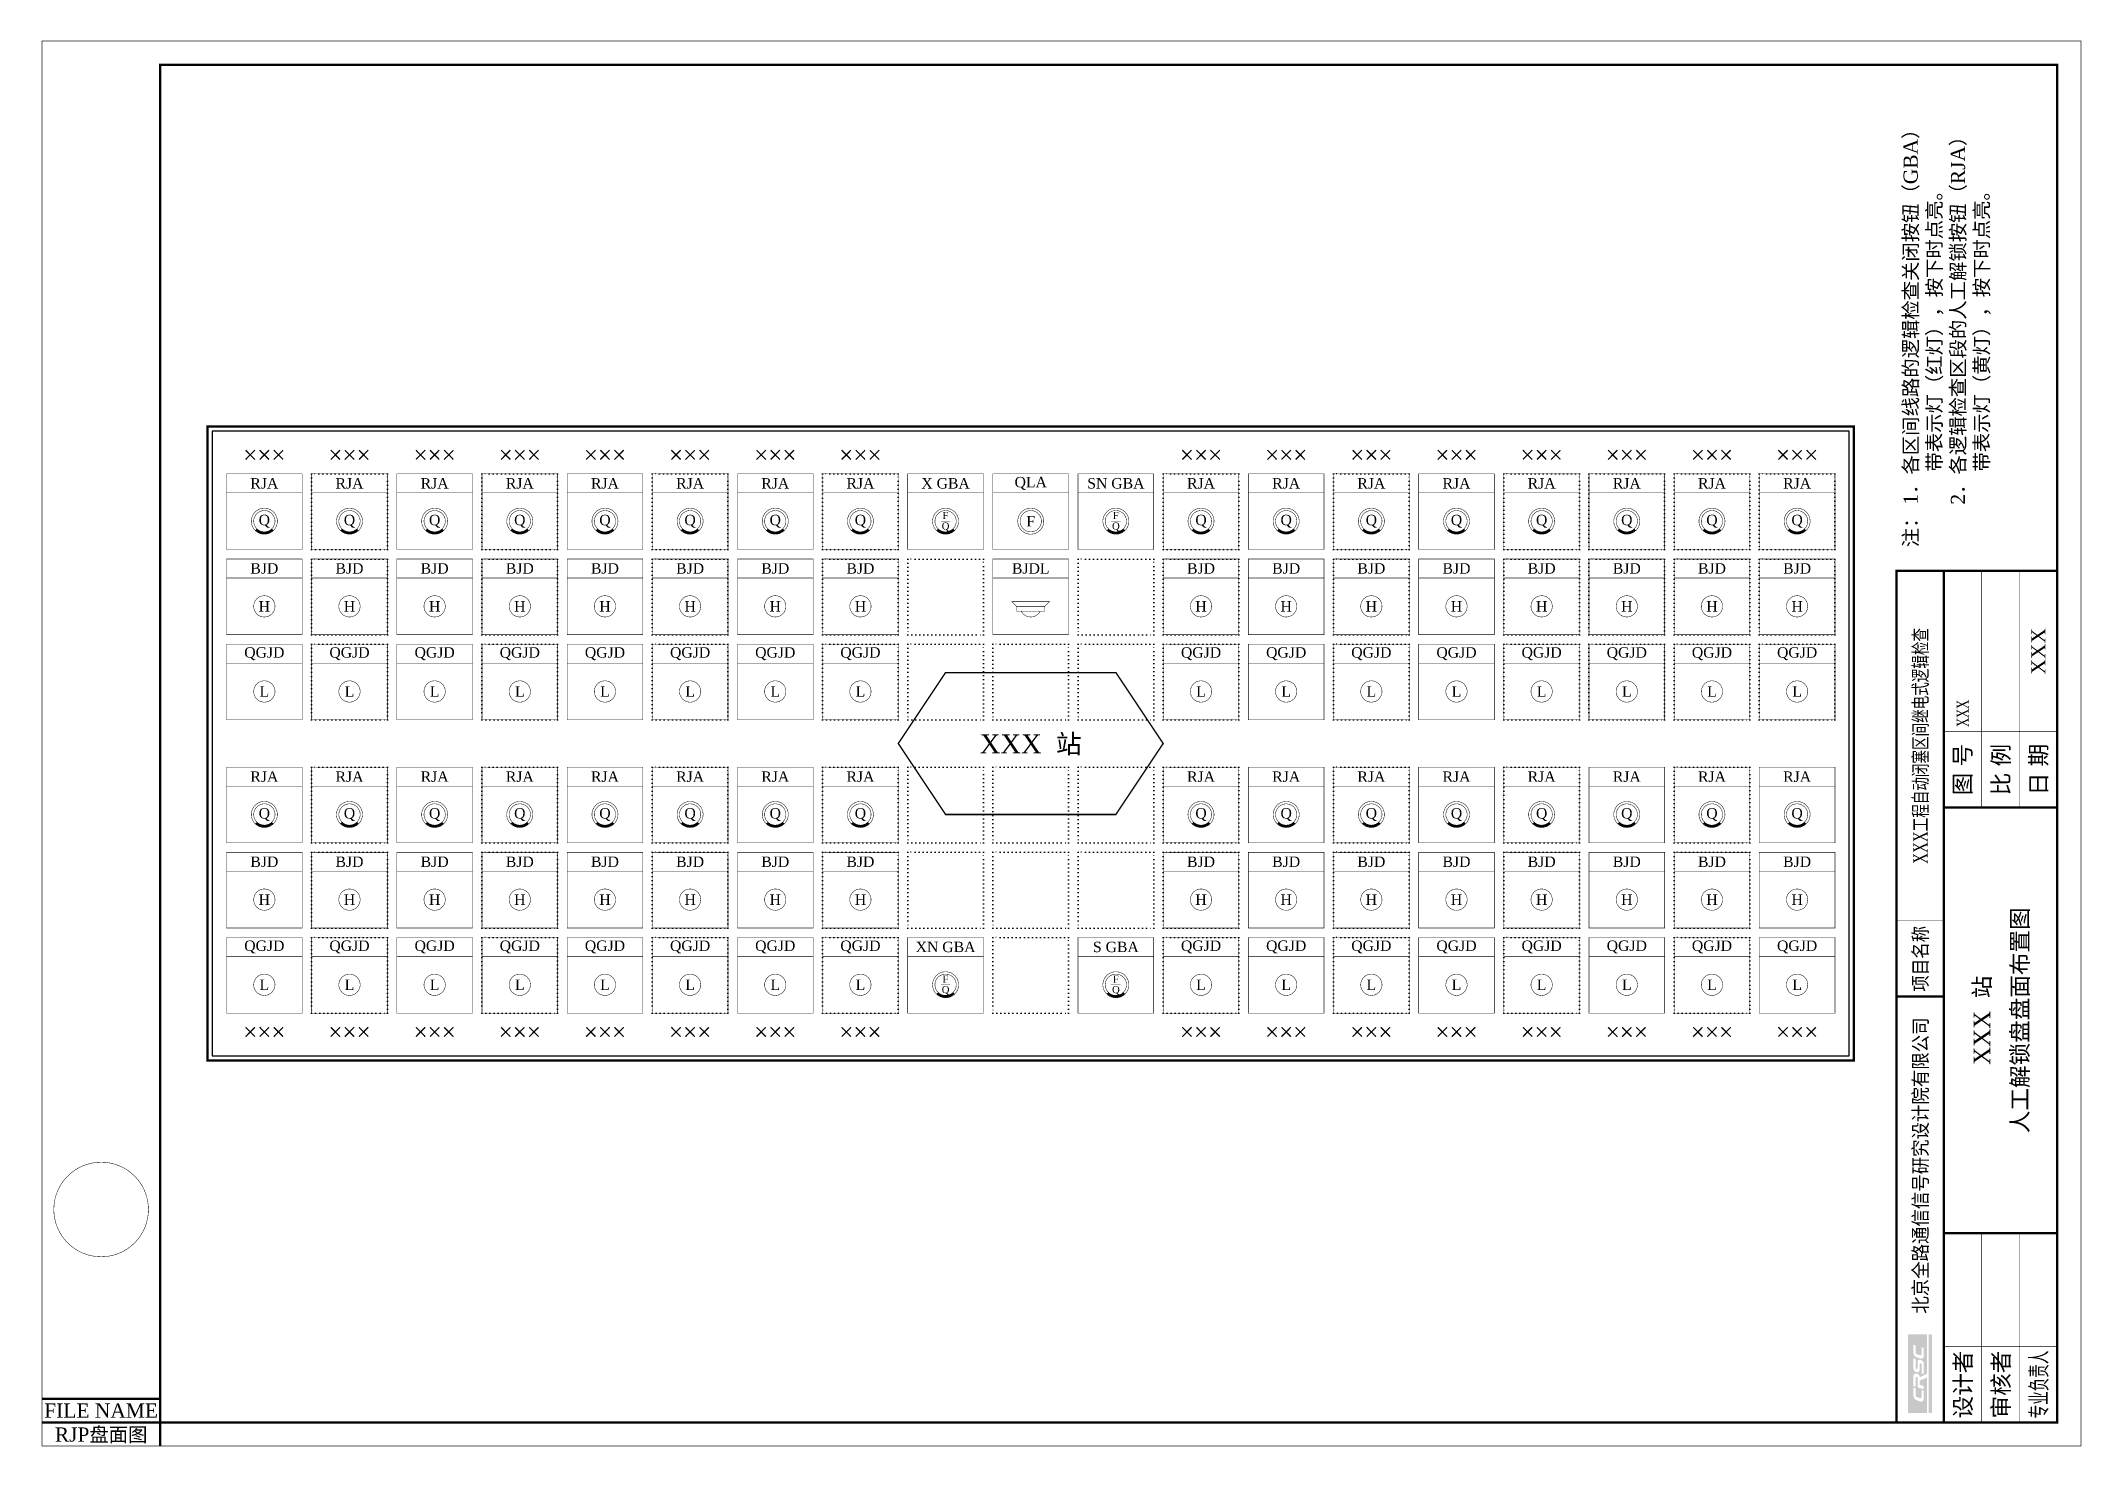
# Model space of a CAD drawing. Extents: x -209 to 222, y -149 to 149.
import ezdxf
from ezdxf.enums import TextEntityAlignment as Align

# ---------------------------------------------------------------- set-up
doc = ezdxf.new("R2010")
doc.units = 0
doc.header["$LTSCALE"] = 3
doc.header["$MEASUREMENT"] = 0
doc.linetypes.add('DASHED', pattern=[0.75, 0.5, -0.25])
doc.linetypes.add('DOT', pattern=[0.25, 0, -0.25])
doc.layers.get('0').update_dxf_attribs({"linetype": 'CONTINUOUS'})
doc.layers.add('define', color=7, linetype='CONTINUOUS')
doc.styles.add('CHINESE', font='TIMES.TTF')

msp = doc.modelspace()

# ---------------------------------------------------------------- hatches: boundary and pattern name
h = msp.add_hatch(color=154)
h.paths.add_polyline_path([(185.41, -124.89), (185.41, -141.5), (189.47, -141.5), (189.47, -133.97), (187.9, -134.73), (187.9, -135.54), (188.75, -135.8), (188.75, -136.5), (187.47, -136.1), (187.47, -134.06, 0.904289), (187.05, -134.1), (187.05, -135.98), (186.59, -135.84), (186.59, -133.68, -0.414506), (187.24, -133.18), (187.5, -133.26, -0.299631), (187.9, -133.99), (189.47, -133.23), (189.47, -124.89)])
h.paths.add_polyline_path([(186.59, -129.99), (187.05, -130.13), (187.05, -132.03, 0.904289), (187.47, -132.06), (187.47, -130.7, -0.417043), (187.9, -130.26), (188.32, -130.39, -0.295181), (188.75, -131.02), (188.75, -133.3), (188.31, -133.16), (188.31, -131.2, 0.904289), (187.9, -131.24), (187.9, -132.39, -0.417755), (187.39, -132.91), (187.01, -132.8, -0.249354), (186.59, -132.03)], flags=16)
h.paths.add_polyline_path([(186.59, -128.79), (186.59, -127.1), (187.05, -127.25), (187.05, -128.72, 0.296874), (187.3, -129.09), (188.03, -129.32, 0.496), (188.31, -129.11), (188.31, -127.62), (188.75, -127.75), (188.75, -129.56, -0.518187), (188.08, -130.03), (187.35, -129.8, -0.332708)], flags=16)
h.paths.add_polyline_path([(186.59, -136.16), (187.05, -136.31), (187.05, -137.77, 0.296874), (187.3, -138.15), (188.03, -138.37, 0.496), (188.31, -138.17), (188.31, -136.68), (188.75, -136.81), (188.75, -138.62, -0.518187), (188.08, -139.09), (187.35, -138.86, -0.332708), (186.59, -137.85)], flags=16)
msp.add_hatch(color=133).paths.add_polyline_path([(189.78, -124.89), (189.78, -141.5), (190.5, -141.5), (190.5, -124.89)])

# ---------------------------------------------------------------- linework, layer by layer
at = {"color": 7}
msp.add_line((-174, 4.5), (-174, -8.5), dxfattribs=at)
at = {"color": 8}
for points, const_width in [([(-209, -148.5), (222, -148.5), (222, 148.5), (-209, 148.5)], 0.1), ([(-184, -143.5), (217, -143.5), (217, 143.5), (-184, 143.5)], 0.5)]:
    msp.add_lwpolyline(points, close=True, dxfattribs=dict(at, const_width=const_width))
at = {"color": 7}
for points, const_width in [([(-174, -67), (174, -67), (174, 67), (-174, 67)], 0.5), ([(-8, 41), (8, 41), (8, 57), (-8, 57)], 0.1), ([(10, 41), (26, 41), (26, 57), (10, 57)], 0.1), ([(-8, 23), (8, 23), (8, 39), (-8, 39)], 0.1), ([(-4, 30), (4, 30), (3, 29), (-3, 29)], 0.1), ([(-18, -15), (18, -15), (28, 0), (18, 15), (-18, 15), (-28, 0)], 0.3)]:
    msp.add_lwpolyline(points, close=True, dxfattribs=dict(at, const_width=const_width))
msp.add_lwpolyline([(-173, -66), (173, -66), (173, 66), (-173, 66)], close=True, dxfattribs=at)
at = {"color": 8, "linetype": 'DASHED', "const_width": 0.1}
for points in [[(-170, 41), (-154, 41), (-154, 57), (-170, 57)], [(-152, 41), (-136, 41), (-136, 57), (-152, 57)], [(-134, 41), (-118, 41), (-118, 57), (-134, 57)], [(-116, 41), (-100, 41), (-100, 57), (-116, 57)], [(-98, 41), (-82, 41), (-82, 57), (-98, 57)], [(-80, 41), (-64, 41), (-64, 57), (-80, 57)], [(-62, 41), (-46, 41), (-46, 57), (-62, 57)], [(-44, 41), (-28, 41), (-28, 57), (-44, 57)], [(28, 41), (44, 41), (44, 57), (28, 57)], [(46, 41), (62, 41), (62, 57), (46, 57)], [(64, 41), (80, 41), (80, 57), (64, 57)], [(82, 41), (98, 41), (98, 57), (82, 57)], [(100, 41), (116, 41), (116, 57), (100, 57)], [(118, 41), (134, 41), (134, 57), (118, 57)], [(136, 41), (152, 41), (152, 57), (136, 57)], [(154, 41), (170, 41), (170, 57), (154, 57)], [(-170, 23), (-154, 23), (-154, 39), (-170, 39)], [(-152, 23), (-136, 23), (-136, 39), (-152, 39)], [(-134, 23), (-118, 23), (-118, 39), (-134, 39)], [(-116, 23), (-100, 23), (-100, 39), (-116, 39)], [(-98, 23), (-82, 23), (-82, 39), (-98, 39)], [(-80, 23), (-64, 23), (-64, 39), (-80, 39)], [(-62, 23), (-46, 23), (-46, 39), (-62, 39)], [(-44, 23), (-28, 23), (-28, 39), (-44, 39)], [(28, 23), (44, 23), (44, 39), (28, 39)], [(46, 23), (62, 23), (62, 39), (46, 39)], [(64, 23), (80, 23), (80, 39), (64, 39)], [(82, 23), (98, 23), (98, 39), (82, 39)], [(100, 23), (116, 23), (116, 39), (100, 39)], [(118, 23), (134, 23), (134, 39), (118, 39)], [(136, 23), (152, 23), (152, 39), (136, 39)], [(154, 23), (170, 23), (170, 39), (154, 39)], [(-170, 5), (-154, 5), (-154, 21), (-170, 21)], [(-152, 5), (-136, 5), (-136, 21), (-152, 21)], [(-134, 5), (-118, 5), (-118, 21), (-134, 21)], [(-116, 5), (-100, 5), (-100, 21), (-116, 21)], [(-98, 5), (-82, 5), (-82, 21), (-98, 21)], [(-80, 5), (-64, 5), (-64, 21), (-80, 21)], [(-62, 5), (-46, 5), (-46, 21), (-62, 21)], [(-44, 5), (-28, 5), (-28, 21), (-44, 21)], [(28, 5), (44, 5), (44, 21), (28, 21)], [(46, 5), (62, 5), (62, 21), (46, 21)], [(64, 5), (80, 5), (80, 21), (64, 21)], [(82, 5), (98, 5), (98, 21), (82, 21)], [(100, 5), (116, 5), (116, 21), (100, 21)], [(118, 5), (134, 5), (134, 21), (118, 21)], [(136, 5), (152, 5), (152, 21), (136, 21)], [(154, 5), (170, 5), (170, 21), (154, 21)], [(-170, -21), (-154, -21), (-154, -5), (-170, -5)], [(-152, -21), (-136, -21), (-136, -5), (-152, -5)], [(-134, -21), (-118, -21), (-118, -5), (-134, -5)], [(-116, -21), (-100, -21), (-100, -5), (-116, -5)], [(-98, -21), (-82, -21), (-82, -5), (-98, -5)], [(-80, -21), (-64, -21), (-64, -5), (-80, -5)], [(-62, -21), (-46, -21), (-46, -5), (-62, -5)], [(-44, -21), (-28, -21), (-28, -5), (-44, -5)], [(28, -21), (44, -21), (44, -5), (28, -5)], [(46, -21), (62, -21), (62, -5), (46, -5)], [(64, -21), (80, -21), (80, -5), (64, -5)], [(82, -21), (98, -21), (98, -5), (82, -5)], [(100, -21), (116, -21), (116, -5), (100, -5)], [(118, -21), (134, -21), (134, -5), (118, -5)], [(136, -21), (152, -21), (152, -5), (136, -5)], [(154, -21), (170, -21), (170, -5), (154, -5)], [(-170, -39), (-154, -39), (-154, -23), (-170, -23)], [(-152, -39), (-136, -39), (-136, -23), (-152, -23)], [(-134, -39), (-118, -39), (-118, -23), (-134, -23)], [(-116, -39), (-100, -39), (-100, -23), (-116, -23)], [(-98, -39), (-82, -39), (-82, -23), (-98, -23)], [(-80, -39), (-64, -39), (-64, -23), (-80, -23)], [(-62, -39), (-46, -39), (-46, -23), (-62, -23)], [(-44, -39), (-28, -39), (-28, -23), (-44, -23)], [(28, -39), (44, -39), (44, -23), (28, -23)], [(46, -39), (62, -39), (62, -23), (46, -23)], [(64, -39), (80, -39), (80, -23), (64, -23)], [(82, -39), (98, -39), (98, -23), (82, -23)], [(100, -39), (116, -39), (116, -23), (100, -23)], [(118, -39), (134, -39), (134, -23), (118, -23)], [(136, -39), (152, -39), (152, -23), (136, -23)], [(154, -39), (170, -39), (170, -23), (154, -23)], [(-170, -57), (-154, -57), (-154, -41), (-170, -41)], [(-152, -57), (-136, -57), (-136, -41), (-152, -41)], [(-134, -57), (-118, -57), (-118, -41), (-134, -41)], [(-116, -57), (-100, -57), (-100, -41), (-116, -41)], [(-98, -57), (-82, -57), (-82, -41), (-98, -41)], [(-80, -57), (-64, -57), (-64, -41), (-80, -41)], [(-62, -57), (-46, -57), (-46, -41), (-62, -41)], [(-44, -57), (-28, -57), (-28, -41), (-44, -41)], [(28, -57), (44, -57), (44, -41), (28, -41)], [(46, -57), (62, -57), (62, -41), (46, -41)], [(64, -57), (80, -57), (80, -41), (64, -41)], [(82, -57), (98, -57), (98, -41), (82, -41)], [(100, -57), (116, -57), (116, -41), (100, -41)], [(118, -57), (134, -57), (134, -41), (118, -41)], [(136, -57), (152, -57), (152, -41), (136, -41)], [(154, -57), (170, -57), (170, -41), (154, -41)]]:
    msp.add_lwpolyline(points, close=True, dxfattribs=at)
at = {"color": 253, "linetype": 'DOT'}
for points in [[(-152, 41), (-136, 41), (-136, 57), (-152, 57)], [(-116, 41), (-100, 41), (-100, 57), (-116, 57)], [(-80, 41), (-64, 41), (-64, 57), (-80, 57)], [(-44, 41), (-28, 41), (-28, 57), (-44, 57)], [(28, 41), (44, 41), (44, 57), (28, 57)], [(64, 41), (80, 41), (80, 57), (64, 57)], [(100, 41), (116, 41), (116, 57), (100, 57)], [(118, 41), (134, 41), (134, 57), (118, 57)], [(136, 41), (152, 41), (152, 57), (136, 57)], [(154, 41), (170, 41), (170, 57), (154, 57)], [(-152, 23), (-136, 23), (-136, 39), (-152, 39)], [(-116, 23), (-100, 23), (-100, 39), (-116, 39)], [(-80, 23), (-64, 23), (-64, 39), (-80, 39)], [(-44, 23), (-28, 23), (-28, 39), (-44, 39)], [(-26, 23), (-10, 23), (-10, 39), (-26, 39)], [(10, 23), (26, 23), (26, 39), (10, 39)], [(28, 23), (44, 23), (44, 39), (28, 39)], [(64, 23), (80, 23), (80, 39), (64, 39)], [(100, 23), (116, 23), (116, 39), (100, 39)], [(118, 23), (134, 23), (134, 39), (118, 39)], [(136, 23), (152, 23), (152, 39), (136, 39)], [(154, 23), (170, 23), (170, 39), (154, 39)], [(-152, 5), (-136, 5), (-136, 21), (-152, 21)], [(-116, 5), (-100, 5), (-100, 21), (-116, 21)], [(-80, 5), (-64, 5), (-64, 21), (-80, 21)], [(-44, 5), (-28, 5), (-28, 21), (-44, 21)], [(-26, 5), (-10, 5), (-10, 21), (-26, 21)], [(-8, 5), (8, 5), (8, 21), (-8, 21)], [(10, 5), (26, 5), (26, 21), (10, 21)], [(28, 5), (44, 5), (44, 21), (28, 21)], [(64, 5), (80, 5), (80, 21), (64, 21)], [(100, 5), (116, 5), (116, 21), (100, 21)], [(118, 5), (134, 5), (134, 21), (118, 21)], [(136, 5), (152, 5), (152, 21), (136, 21)], [(154, 5), (170, 5), (170, 21), (154, 21)], [(-152, -21), (-136, -21), (-136, -5), (-152, -5)], [(-116, -21), (-100, -21), (-100, -5), (-116, -5)], [(-80, -21), (-64, -21), (-64, -5), (-80, -5)], [(-44, -21), (-28, -21), (-28, -5), (-44, -5)], [(-26, -21), (-10, -21), (-10, -5), (-26, -5)], [(-8, -21), (8, -21), (8, -5), (-8, -5)], [(10, -21), (26, -21), (26, -5), (10, -5)], [(28, -21), (44, -21), (44, -5), (28, -5)], [(64, -21), (80, -21), (80, -5), (64, -5)], [(100, -21), (116, -21), (116, -5), (100, -5)], [(136, -21), (152, -21), (152, -5), (136, -5)], [(-152, -39), (-136, -39), (-136, -23), (-152, -23)], [(-116, -39), (-100, -39), (-100, -23), (-116, -23)], [(-80, -39), (-64, -39), (-64, -23), (-80, -23)], [(-44, -39), (-28, -39), (-28, -23), (-44, -23)], [(-26, -39), (-10, -39), (-10, -23), (-26, -23)], [(-8, -39), (8, -39), (8, -23), (-8, -23)], [(10, -39), (26, -39), (26, -23), (10, -23)], [(28, -39), (44, -39), (44, -23), (28, -23)], [(64, -39), (80, -39), (80, -23), (64, -23)], [(100, -39), (116, -39), (116, -23), (100, -23)], [(136, -39), (152, -39), (152, -23), (136, -23)], [(-152, -57), (-136, -57), (-136, -41), (-152, -41)], [(-116, -57), (-100, -57), (-100, -41), (-116, -41)], [(-80, -57), (-64, -57), (-64, -41), (-80, -41)], [(-44, -57), (-28, -57), (-28, -41), (-44, -41)], [(-8, -57), (8, -57), (8, -41), (-8, -41)], [(28, -57), (44, -57), (44, -41), (28, -41)], [(64, -57), (80, -57), (80, -41), (64, -41)], [(100, -57), (116, -57), (116, -41), (100, -41)], [(136, -57), (152, -57), (152, -41), (136, -41)]]:
    msp.add_lwpolyline(points, close=True, dxfattribs=at)
at = {"color": 7, "linetype": 'Continuous', "const_width": 0.1}
for points in [[(-26, 41), (-10, 41), (-10, 57), (-26, 57)], [(-26, -57), (-10, -57), (-10, -41), (-26, -41)], [(10, -57), (26, -57), (26, -41), (10, -41)]]:
    msp.add_lwpolyline(points, close=True, dxfattribs=at)
at = {"color": 8, "linetype": 'DASHED', "const_width": 0.1}
for points in [[(-170, 53), (-154, 53)], [(-152, 53), (-136, 53)], [(-134, 53), (-118, 53)], [(-116, 53), (-100, 53)], [(-98, 53), (-82, 53)], [(-80, 53), (-64, 53)], [(-62, 53), (-46, 53)], [(-44, 53), (-28, 53)], [(28, 53), (44, 53)], [(46, 53), (62, 53)], [(64, 53), (80, 53)], [(82, 53), (98, 53)], [(100, 53), (116, 53)], [(118, 53), (134, 53)], [(136, 53), (152, 53)], [(154, 53), (170, 53)], [(-170, 35), (-154, 35)], [(-152, 35), (-136, 35)], [(-134, 35), (-118, 35)], [(-116, 35), (-100, 35)], [(-98, 35), (-82, 35)], [(-80, 35), (-64, 35)], [(-62, 35), (-46, 35)], [(-44, 35), (-28, 35)], [(28, 35), (44, 35)], [(46, 35), (62, 35)], [(64, 35), (80, 35)], [(82, 35), (98, 35)], [(100, 35), (116, 35)], [(118, 35), (134, 35)], [(136, 35), (152, 35)], [(154, 35), (170, 35)], [(-170, 17), (-154, 17)], [(-152, 17), (-136, 17)], [(-134, 17), (-118, 17)], [(-116, 17), (-100, 17)], [(-98, 17), (-82, 17)], [(-80, 17), (-64, 17)], [(-62, 17), (-46, 17)], [(-44, 17), (-28, 17)], [(28, 17), (44, 17)], [(46, 17), (62, 17)], [(64, 17), (80, 17)], [(82, 17), (98, 17)], [(100, 17), (116, 17)], [(118, 17), (134, 17)], [(136, 17), (152, 17)], [(154, 17), (170, 17)], [(-170, -9), (-154, -9)], [(-152, -9), (-136, -9)], [(-134, -9), (-118, -9)], [(-116, -9), (-100, -9)], [(-98, -9), (-82, -9)], [(-80, -9), (-64, -9)], [(-62, -9), (-46, -9)], [(-44, -9), (-28, -9)], [(28, -9), (44, -9)], [(46, -9), (62, -9)], [(64, -9), (80, -9)], [(82, -9), (98, -9)], [(100, -9), (116, -9)], [(118, -9), (134, -9)], [(136, -9), (152, -9)], [(154, -9), (170, -9)], [(-170, -27), (-154, -27)], [(-152, -27), (-136, -27)], [(-134, -27), (-118, -27)], [(-116, -27), (-100, -27)], [(-98, -27), (-82, -27)], [(-80, -27), (-64, -27)], [(-62, -27), (-46, -27)], [(-44, -27), (-28, -27)], [(28, -27), (44, -27)], [(46, -27), (62, -27)], [(64, -27), (80, -27)], [(82, -27), (98, -27)], [(100, -27), (116, -27)], [(118, -27), (134, -27)], [(136, -27), (152, -27)], [(154, -27), (170, -27)], [(-170, -45), (-154, -45)], [(-152, -45), (-136, -45)], [(-134, -45), (-118, -45)], [(-116, -45), (-100, -45)], [(-98, -45), (-82, -45)], [(-80, -45), (-64, -45)], [(-62, -45), (-46, -45)], [(-44, -45), (-28, -45)], [(28, -45), (44, -45)], [(46, -45), (62, -45)], [(64, -45), (80, -45)], [(82, -45), (98, -45)], [(100, -45), (116, -45)], [(118, -45), (134, -45)], [(136, -45), (152, -45)], [(154, -45), (170, -45)]]:
    msp.add_lwpolyline(points, dxfattribs=at)
at = {"color": 7, "linetype": 'Continuous', "const_width": 0.1}
for points in [[(-26, 53), (-10, 53)], [(-26, -45), (-10, -45)], [(10, -45), (26, -45)]]:
    msp.add_lwpolyline(points, dxfattribs=at)
at = {"color": 7, "const_width": 0.1}
for points in [[(-8, 53), (8, 53)], [(10, 53), (26, 53)], [(-8, 35), (8, 35)], [(-3, 29), (-3, 28), (3, 28), (3, 29)]]:
    msp.add_lwpolyline(points, dxfattribs=at)
at = {"color": 8, "const_width": 0.1}
for points in [[(-164.75, 47, 1), (-159.25, 47, 1)], [(-164.25, 47, 1), (-159.75, 47, 1)], [(-146.75, 47, 1), (-141.25, 47, 1)], [(-146.25, 47, 1), (-141.75, 47, 1)], [(-128.75, 47, 1), (-123.25, 47, 1)], [(-128.25, 47, 1), (-123.75, 47, 1)], [(-110.75, 47, 1), (-105.25, 47, 1)], [(-110.25, 47, 1), (-105.75, 47, 1)], [(-92.75, 47, 1), (-87.25, 47, 1)], [(-92.25, 47, 1), (-87.75, 47, 1)], [(-74.75, 47, 1), (-69.25, 47, 1)], [(-74.25, 47, 1), (-69.75, 47, 1)], [(-56.75, 47, 1), (-51.25, 47, 1)], [(-56.25, 47, 1), (-51.75, 47, 1)], [(-38.75, 47, 1), (-33.25, 47, 1)], [(-38.25, 47, 1), (-33.75, 47, 1)], [(33.25, 47, 1), (38.75, 47, 1)], [(33.75, 47, 1), (38.25, 47, 1)], [(51.25, 47, 1), (56.75, 47, 1)], [(51.75, 47, 1), (56.25, 47, 1)], [(69.25, 47, 1), (74.75, 47, 1)], [(69.75, 47, 1), (74.25, 47, 1)], [(87.25, 47, 1), (92.75, 47, 1)], [(87.75, 47, 1), (92.25, 47, 1)], [(105.25, 47, 1), (110.75, 47, 1)], [(105.75, 47, 1), (110.25, 47, 1)], [(123.25, 47, 1), (128.75, 47, 1)], [(123.75, 47, 1), (128.25, 47, 1)], [(141.25, 47, 1), (146.75, 47, 1)], [(141.75, 47, 1), (146.25, 47, 1)], [(159.25, 47, 1), (164.75, 47, 1)], [(159.75, 47, 1), (164.25, 47, 1)], [(-164.25, 29, 1), (-159.75, 29, 1)], [(-146.25, 29, 1), (-141.75, 29, 1)], [(-128.25, 29, 1), (-123.75, 29, 1)], [(-110.25, 29, 1), (-105.75, 29, 1)], [(-92.25, 29, 1), (-87.75, 29, 1)], [(-74.25, 29, 1), (-69.75, 29, 1)], [(-56.25, 29, 1), (-51.75, 29, 1)], [(-38.25, 29, 1), (-33.75, 29, 1)], [(33.75, 29, 1), (38.25, 29, 1)], [(51.75, 29, 1), (56.25, 29, 1)], [(69.75, 29, 1), (74.25, 29, 1)], [(87.75, 29, 1), (92.25, 29, 1)], [(105.75, 29, 1), (110.25, 29, 1)], [(123.75, 29, 1), (128.25, 29, 1)], [(141.75, 29, 1), (146.25, 29, 1)], [(159.75, 29, 1), (164.25, 29, 1)], [(-164.25, 11, 1), (-159.75, 11, 1)], [(-146.25, 11, 1), (-141.75, 11, 1)], [(-128.25, 11, 1), (-123.75, 11, 1)], [(-110.25, 11, 1), (-105.75, 11, 1)], [(-92.25, 11, 1), (-87.75, 11, 1)], [(-74.25, 11, 1), (-69.75, 11, 1)], [(-56.25, 11, 1), (-51.75, 11, 1)], [(-38.25, 11, 1), (-33.75, 11, 1)], [(33.75, 11, 1), (38.25, 11, 1)], [(51.75, 11, 1), (56.25, 11, 1)], [(69.75, 11, 1), (74.25, 11, 1)], [(87.75, 11, 1), (92.25, 11, 1)], [(105.75, 11, 1), (110.25, 11, 1)], [(123.75, 11, 1), (128.25, 11, 1)], [(141.75, 11, 1), (146.25, 11, 1)], [(159.75, 11, 1), (164.25, 11, 1)], [(-164.75, -15, 1), (-159.25, -15, 1)], [(-164.25, -15, 1), (-159.75, -15, 1)], [(-146.75, -15, 1), (-141.25, -15, 1)], [(-146.25, -15, 1), (-141.75, -15, 1)], [(-128.75, -15, 1), (-123.25, -15, 1)], [(-128.25, -15, 1), (-123.75, -15, 1)], [(-110.75, -15, 1), (-105.25, -15, 1)], [(-110.25, -15, 1), (-105.75, -15, 1)], [(-92.75, -15, 1), (-87.25, -15, 1)], [(-92.25, -15, 1), (-87.75, -15, 1)], [(-74.75, -15, 1), (-69.25, -15, 1)], [(-74.25, -15, 1), (-69.75, -15, 1)], [(-56.75, -15, 1), (-51.25, -15, 1)], [(-56.25, -15, 1), (-51.75, -15, 1)], [(-38.75, -15, 1), (-33.25, -15, 1)], [(-38.25, -15, 1), (-33.75, -15, 1)], [(33.25, -15, 1), (38.75, -15, 1)], [(33.75, -15, 1), (38.25, -15, 1)], [(51.25, -15, 1), (56.75, -15, 1)], [(51.75, -15, 1), (56.25, -15, 1)], [(69.25, -15, 1), (74.75, -15, 1)], [(69.75, -15, 1), (74.25, -15, 1)], [(87.25, -15, 1), (92.75, -15, 1)], [(87.75, -15, 1), (92.25, -15, 1)], [(105.25, -15, 1), (110.75, -15, 1)], [(105.75, -15, 1), (110.25, -15, 1)], [(123.25, -15, 1), (128.75, -15, 1)], [(123.75, -15, 1), (128.25, -15, 1)], [(141.25, -15, 1), (146.75, -15, 1)], [(141.75, -15, 1), (146.25, -15, 1)], [(159.25, -15, 1), (164.75, -15, 1)], [(159.75, -15, 1), (164.25, -15, 1)], [(-164.25, -33, 1), (-159.75, -33, 1)], [(-146.25, -33, 1), (-141.75, -33, 1)], [(-128.25, -33, 1), (-123.75, -33, 1)], [(-110.25, -33, 1), (-105.75, -33, 1)], [(-92.25, -33, 1), (-87.75, -33, 1)], [(-74.25, -33, 1), (-69.75, -33, 1)], [(-56.25, -33, 1), (-51.75, -33, 1)], [(-38.25, -33, 1), (-33.75, -33, 1)], [(33.75, -33, 1), (38.25, -33, 1)], [(51.75, -33, 1), (56.25, -33, 1)], [(69.75, -33, 1), (74.25, -33, 1)], [(87.75, -33, 1), (92.25, -33, 1)], [(105.75, -33, 1), (110.25, -33, 1)], [(123.75, -33, 1), (128.25, -33, 1)], [(141.75, -33, 1), (146.25, -33, 1)], [(159.75, -33, 1), (164.25, -33, 1)], [(-164.25, -51, 1), (-159.75, -51, 1)], [(-146.25, -51, 1), (-141.75, -51, 1)], [(-128.25, -51, 1), (-123.75, -51, 1)], [(-110.25, -51, 1), (-105.75, -51, 1)], [(-92.25, -51, 1), (-87.75, -51, 1)], [(-74.25, -51, 1), (-69.75, -51, 1)], [(-56.25, -51, 1), (-51.75, -51, 1)], [(-38.25, -51, 1), (-33.75, -51, 1)], [(33.75, -51, 1), (38.25, -51, 1)], [(51.75, -51, 1), (56.25, -51, 1)], [(69.75, -51, 1), (74.25, -51, 1)], [(87.75, -51, 1), (92.25, -51, 1)], [(105.75, -51, 1), (110.25, -51, 1)], [(123.75, -51, 1), (128.25, -51, 1)], [(141.75, -51, 1), (146.25, -51, 1)], [(159.75, -51, 1), (164.25, -51, 1)], [(-206.5, -98.5, 1), (-186.5, -98.5, 1)]]:
    msp.add_lwpolyline(points, format="xyb", close=True, dxfattribs=at)
at = {"color": 1, "linetype": 'Continuous', "const_width": 0.1}
for points in [[(-20.75, 47, 1), (-15.25, 47, 1)], [(-20.25, 47, 1), (-15.75, 47, 1)], [(-20.75, -51, 1), (-15.25, -51, 1)], [(-20.25, -51, 1), (-15.75, -51, 1)], [(15.25, -51, 1), (20.75, -51, 1)], [(15.75, -51, 1), (20.25, -51, 1)]]:
    msp.add_lwpolyline(points, format="xyb", close=True, dxfattribs=at)
at = {"color": 7, "const_width": 0.1}
for points in [[(-2.75, 47, 1), (2.75, 47, 1)], [(-2.25, 47, 1), (2.25, 47, 1)]]:
    msp.add_lwpolyline(points, format="xyb", close=True, dxfattribs=at)
at = {"color": 1, "const_width": 0.1}
for points in [[(15.25, 47, 1), (20.75, 47, 1)], [(15.75, 47, 1), (20.25, 47, 1)]]:
    msp.add_lwpolyline(points, format="xyb", close=True, dxfattribs=at)
at = {"color": 8, "const_width": 0.5}
for points in [[(-163.73, 45.27, 0.414214), (-160.27, 45.27, 0.414214)], [(-145.73, 45.27, 0.414214), (-142.27, 45.27, 0.414214)], [(-127.73, 45.27, 0.414214), (-124.27, 45.27, 0.414214)], [(-109.73, 45.27, 0.414214), (-106.27, 45.27, 0.414214)], [(-91.73, 45.27, 0.414214), (-88.27, 45.27, 0.414214)], [(-73.73, 45.27, 0.414214), (-70.27, 45.27, 0.414214)], [(-55.73, 45.27, 0.414214), (-52.27, 45.27, 0.414214)], [(-37.73, 45.27, 0.414214), (-34.27, 45.27, 0.414214)], [(34.27, 45.27, 0.414214), (37.73, 45.27, 0.414214)], [(52.27, 45.27, 0.414214), (55.73, 45.27, 0.414214)], [(70.27, 45.27, 0.414214), (73.73, 45.27, 0.414214)], [(88.27, 45.27, 0.414214), (91.73, 45.27, 0.414214)], [(106.27, 45.27, 0.414214), (109.73, 45.27, 0.414214)], [(124.27, 45.27, 0.414214), (127.73, 45.27, 0.414214)], [(142.27, 45.27, 0.414214), (145.73, 45.27, 0.414214)], [(160.27, 45.27, 0.414214), (163.73, 45.27, 0.414214)], [(-163.73, -16.73, 0.414214), (-160.27, -16.73, 0.414214)], [(-145.73, -16.73, 0.414214), (-142.27, -16.73, 0.414214)], [(-127.73, -16.73, 0.414214), (-124.27, -16.73, 0.414214)], [(-109.73, -16.73, 0.414214), (-106.27, -16.73, 0.414214)], [(-91.73, -16.73, 0.414214), (-88.27, -16.73, 0.414214)], [(-73.73, -16.73, 0.414214), (-70.27, -16.73, 0.414214)], [(-55.73, -16.73, 0.414214), (-52.27, -16.73, 0.414214)], [(-37.73, -16.73, 0.414214), (-34.27, -16.73, 0.414214)], [(34.27, -16.73, 0.414214), (37.73, -16.73, 0.414214)], [(52.27, -16.73, 0.414214), (55.73, -16.73, 0.414214)], [(70.27, -16.73, 0.414214), (73.73, -16.73, 0.414214)], [(88.27, -16.73, 0.414214), (91.73, -16.73, 0.414214)], [(106.27, -16.73, 0.414214), (109.73, -16.73, 0.414214)], [(124.27, -16.73, 0.414214), (127.73, -16.73, 0.414214)], [(142.27, -16.73, 0.414214), (145.73, -16.73, 0.414214)], [(160.27, -16.73, 0.414214), (163.73, -16.73, 0.414214)]]:
    msp.add_lwpolyline(points, format="xyb", dxfattribs=at)
at = {"color": 1, "linetype": 'Continuous', "const_width": 0.5}
for points in [[(-19.73, 45.27, 0.414214), (-16.27, 45.27, 0.414214)], [(-19.73, -52.73, 0.414214), (-16.27, -52.73, 0.414214)], [(16.27, -52.73, 0.414214), (19.73, -52.73, 0.414214)]]:
    msp.add_lwpolyline(points, format="xyb", dxfattribs=at)
at = {"color": 1, "linetype": 'Continuous', "const_width": 0.1}
for points in [[(-19, 47), (-17, 47)], [(-19, -51), (-17, -51)], [(17, -51), (19, -51)]]:
    msp.add_lwpolyline(points, dxfattribs=at)
at = {"color": 1, "const_width": 0.5}
msp.add_lwpolyline([(16.27, 45.27, 0.414214), (19.73, 45.27, 0.414214)], format="xyb", dxfattribs=at)
at = {"color": 1, "const_width": 0.1}
msp.add_lwpolyline([(17, 47), (19, 47)], dxfattribs=at)
at = {"const_width": 0.5}
msp.add_lwpolyline([(217, -143.5), (217, 36.5), (183, 36.5), (183, -143.5)], close=True, dxfattribs=at)
for points, const_width in [([(193, -143.5), (193, 36.5)], 0.5), ([(201, -13.5), (201, 36.5)], 0.1), ([(209, -13.5), (209, 36.5)], 0.1), ([(193, 2.5), (217, 2.5)], 0.1), ([(193, -13.5), (217, -13.5)], 0.5), ([(183, -37.5), (193, -37.5)], 0.1), ([(183, -53.5), (193, -53.5)], 0.5), ([(193, -103.5), (217, -103.5)], 0.5), ([(201, -143.5), (201, -103.5)], 0.1), ([(209, -143.5), (209, -103.5)], 0.1), ([(193, -127.5), (217, -127.5)], 0.1)]:
    msp.add_lwpolyline(points, dxfattribs=dict(const_width=const_width))
at = {"color": 7, "const_width": 0.1}
msp.add_lwpolyline([(-2.02, 28, 0.284915), (0, 26.75, 0.284915), (2.02, 28, 0.284915)], format="xyb", dxfattribs=at)
at = {"color": 8, "const_width": 0.5}
for points in [[(-209, -138.5), (-184, -138.5)], [(-184, -148.5), (-184, -143.5), (-209, -143.5)]]:
    msp.add_lwpolyline(points, dxfattribs=at)

# ---------------------------------------------------------------- texts
at = {"color": 255, "style": 'CHINESE'}
for s, p in [('1．各区间线路的逻辑检查关闭按钮（GBA）', (186, 50.5)), ('2．各逻辑检查区段的人工解锁按钮（RJA）', (196, 50.5)), ('带表示灯（红灯），按下时点亮。', (191, 57.5)), ('带表示灯（黄灯），按下时点亮。', (201, 57.5)), ('注：', (186, 41.5))]:
    msp.add_text(s, height=3, rotation=90, dxfattribs=at).set_placement(p, align=Align.MIDDLE_LEFT)
at = {"color": 8, "style": 'CHINESE'}
for s, height, p in [('×××', 3.5, (-162, 61)), ('×××', 3.5, (-144, 61)), ('×××', 3.5, (-126, 61)), ('×××', 3.5, (-108, 61)), ('×××', 3.5, (-90, 61)), ('×××', 3.5, (-72, 61)), ('×××', 3.5, (-54, 61)), ('×××', 3.5, (-36, 61)), ('×××', 3.5, (36, 61)), ('×××', 3.5, (54, 61)), ('×××', 3.5, (72, 61)), ('×××', 3.5, (90, 61)), ('×××', 3.5, (108, 61)), ('×××', 3.5, (126, 61)), ('×××', 3.5, (144, 61)), ('×××', 3.5, (162, 61)), ('RJA', 2.2, (-162, 55)), ('RJA', 2.2, (-144, 55)), ('RJA', 2.2, (-126, 55)), ('RJA', 2.2, (-108, 55)), ('RJA', 2.2, (-90, 55)), ('RJA', 2.2, (-72, 55)), ('RJA', 2.2, (-54, 55)), ('RJA', 2.2, (-36, 55)), ('RJA', 2.2, (36, 55)), ('RJA', 2.2, (54, 55)), ('RJA', 2.2, (72, 55)), ('RJA', 2.2, (90, 55)), ('RJA', 2.2, (108, 55)), ('RJA', 2.2, (126, 55)), ('RJA', 2.2, (144, 55)), ('RJA', 2.2, (162, 55)), ('Q', 2.2, (-162, 47)), ('Q', 2.2, (-144, 47)), ('Q', 2.2, (-126, 47)), ('Q', 2.2, (-108, 47)), ('Q', 2.2, (-90, 47)), ('Q', 2.2, (-72, 47)), ('Q', 2.2, (-54, 47)), ('Q', 2.2, (-36, 47)), ('Q', 2.2, (36, 47)), ('Q', 2.2, (54, 47)), ('Q', 2.2, (72, 47)), ('Q', 2.2, (90, 47)), ('Q', 2.2, (108, 47)), ('Q', 2.2, (126, 47)), ('Q', 2.2, (144, 47)), ('Q', 2.2, (162, 47)), ('BJD', 2.2, (-162, 37)), ('BJD', 2.2, (-144, 37)), ('BJD', 2.2, (-126, 37)), ('BJD', 2.2, (-108, 37)), ('BJD', 2.2, (-90, 37)), ('BJD', 2.2, (-72, 37)), ('BJD', 2.2, (-54, 37)), ('BJD', 2.2, (-36, 37)), ('BJD', 2.2, (36, 37)), ('BJD', 2.2, (54, 37)), ('BJD', 2.2, (72, 37)), ('BJD', 2.2, (90, 37)), ('BJD', 2.2, (108, 37)), ('BJD', 2.2, (126, 37)), ('BJD', 2.2, (144, 37)), ('BJD', 2.2, (162, 37)), ('H', 2.2, (-162, 29)), ('H', 2.2, (-144, 29)), ('H', 2.2, (-126, 29)), ('H', 2.2, (-108, 29)), ('H', 2.2, (-90, 29)), ('H', 2.2, (-72, 29)), ('H', 2.2, (-54, 29)), ('H', 2.2, (-36, 29)), ('H', 2.2, (36, 29)), ('H', 2.2, (54, 29)), ('H', 2.2, (72, 29)), ('H', 2.2, (90, 29)), ('H', 2.2, (108, 29)), ('H', 2.2, (126, 29)), ('H', 2.2, (144, 29)), ('H', 2.2, (162, 29)), ('QGJD', 2.2, (-162, 19)), ('QGJD', 2.2, (-144, 19)), ('QGJD', 2.2, (-126, 19)), ('QGJD', 2.2, (-108, 19)), ('QGJD', 2.2, (-90, 19)), ('QGJD', 2.2, (-72, 19)), ('QGJD', 2.2, (-54, 19)), ('QGJD', 2.2, (-36, 19)), ('QGJD', 2.2, (36, 19)), ('QGJD', 2.2, (54, 19)), ('QGJD', 2.2, (72, 19)), ('QGJD', 2.2, (90, 19)), ('QGJD', 2.2, (108, 19)), ('QGJD', 2.2, (126, 19)), ('QGJD', 2.2, (144, 19)), ('QGJD', 2.2, (162, 19)), ('L', 2.2, (-162, 11)), ('L', 2.2, (-144, 11)), ('L', 2.2, (-126, 11)), ('L', 2.2, (-108, 11)), ('L', 2.2, (-90, 11)), ('L', 2.2, (-72, 11)), ('L', 2.2, (-54, 11)), ('L', 2.2, (-36, 11)), ('L', 2.2, (36, 11)), ('L', 2.2, (54, 11)), ('L', 2.2, (72, 11)), ('L', 2.2, (90, 11)), ('L', 2.2, (108, 11)), ('L', 2.2, (126, 11)), ('L', 2.2, (144, 11)), ('L', 2.2, (162, 11)), ('RJA', 2.2, (-162, -7)), ('RJA', 2.2, (-144, -7)), ('RJA', 2.2, (-126, -7)), ('RJA', 2.2, (-108, -7)), ('RJA', 2.2, (-90, -7)), ('RJA', 2.2, (-72, -7)), ('RJA', 2.2, (-54, -7)), ('RJA', 2.2, (-36, -7)), ('RJA', 2.2, (36, -7)), ('RJA', 2.2, (54, -7)), ('RJA', 2.2, (72, -7)), ('RJA', 2.2, (90, -7)), ('RJA', 2.2, (108, -7)), ('RJA', 2.2, (126, -7)), ('RJA', 2.2, (144, -7)), ('RJA', 2.2, (162, -7)), ('Q', 2.2, (-162, -15)), ('Q', 2.2, (-144, -15)), ('Q', 2.2, (-126, -15)), ('Q', 2.2, (-108, -15)), ('Q', 2.2, (-90, -15)), ('Q', 2.2, (-72, -15)), ('Q', 2.2, (-54, -15)), ('Q', 2.2, (-36, -15)), ('Q', 2.2, (36, -15)), ('Q', 2.2, (54, -15)), ('Q', 2.2, (72, -15)), ('Q', 2.2, (90, -15)), ('Q', 2.2, (108, -15)), ('Q', 2.2, (126, -15)), ('Q', 2.2, (144, -15)), ('Q', 2.2, (162, -15)), ('BJD', 2.2, (-162, -25)), ('BJD', 2.2, (-144, -25)), ('BJD', 2.2, (-126, -25)), ('BJD', 2.2, (-108, -25)), ('BJD', 2.2, (-90, -25)), ('BJD', 2.2, (-72, -25)), ('BJD', 2.2, (-54, -25)), ('BJD', 2.2, (-36, -25)), ('BJD', 2.2, (36, -25)), ('BJD', 2.2, (54, -25)), ('BJD', 2.2, (72, -25)), ('BJD', 2.2, (90, -25)), ('BJD', 2.2, (108, -25)), ('BJD', 2.2, (126, -25)), ('BJD', 2.2, (144, -25)), ('BJD', 2.2, (162, -25)), ('H', 2.2, (-162, -33)), ('H', 2.2, (-144, -33)), ('H', 2.2, (-126, -33)), ('H', 2.2, (-108, -33)), ('H', 2.2, (-90, -33)), ('H', 2.2, (-72, -33)), ('H', 2.2, (-54, -33)), ('H', 2.2, (-36, -33)), ('H', 2.2, (36, -33)), ('H', 2.2, (54, -33)), ('H', 2.2, (72, -33)), ('H', 2.2, (90, -33)), ('H', 2.2, (108, -33)), ('H', 2.2, (126, -33)), ('H', 2.2, (144, -33)), ('H', 2.2, (162, -33)), ('QGJD', 2.2, (-162, -43)), ('QGJD', 2.2, (-144, -43)), ('QGJD', 2.2, (-126, -43)), ('QGJD', 2.2, (-108, -43)), ('QGJD', 2.2, (-90, -43)), ('QGJD', 2.2, (-72, -43)), ('QGJD', 2.2, (-54, -43)), ('QGJD', 2.2, (-36, -43)), ('QGJD', 2.2, (36, -43)), ('QGJD', 2.2, (54, -43)), ('QGJD', 2.2, (72, -43)), ('QGJD', 2.2, (90, -43)), ('QGJD', 2.2, (108, -43)), ('QGJD', 2.2, (126, -43)), ('QGJD', 2.2, (144, -43)), ('QGJD', 2.2, (162, -43)), ('L', 2.2, (-162, -51)), ('L', 2.2, (-144, -51)), ('L', 2.2, (-126, -51)), ('L', 2.2, (-108, -51)), ('L', 2.2, (-90, -51)), ('L', 2.2, (-72, -51)), ('L', 2.2, (-54, -51)), ('L', 2.2, (-36, -51)), ('L', 2.2, (36, -51)), ('L', 2.2, (54, -51)), ('L', 2.2, (72, -51)), ('L', 2.2, (90, -51)), ('L', 2.2, (108, -51)), ('L', 2.2, (126, -51)), ('L', 2.2, (144, -51)), ('L', 2.2, (162, -51)), ('×××', 3.5, (-162, -61)), ('×××', 3.5, (-144, -61)), ('×××', 3.5, (-126, -61)), ('×××', 3.5, (-108, -61)), ('×××', 3.5, (-90, -61)), ('×××', 3.5, (-72, -61)), ('×××', 3.5, (-54, -61)), ('×××', 3.5, (-36, -61)), ('×××', 3.5, (36, -61)), ('×××', 3.5, (54, -61)), ('×××', 3.5, (72, -61)), ('×××', 3.5, (90, -61)), ('×××', 3.5, (108, -61)), ('×××', 3.5, (126, -61)), ('×××', 3.5, (144, -61)), ('×××', 3.5, (162, -61)), ('FILE NAME', 3, (-196.5, -141)), ('RJP盘面图', 3, (-196.5, -146))]:
    msp.add_text(s, height=height, dxfattribs=at).set_placement(p, align=Align.MIDDLE)
at = {"color": 7, "linetype": 'Continuous', "style": 'CHINESE'}
for s, p in [('X GBA', (-18, 55)), ('XN GBA', (-18, -43)), ('S GBA', (18, -43))]:
    msp.add_text(s, height=2.2, dxfattribs=at).set_placement(p, align=Align.MIDDLE)
at = {"color": 7, "style": 'CHINESE'}
for s, height, p in [('QLA', 2.2, (0, 55)), ('SN GBA', 2.2, (18, 55)), ('F', 2.2, (0, 47)), ('BJDL', 2.2, (0, 37)), ('XXX  站', 4, (0, 0))]:
    msp.add_text(s, height=height, dxfattribs=at).set_placement(p, align=Align.MIDDLE)
at = {"color": 1, "linetype": 'Continuous', "style": 'CHINESE'}
for s, p in [('F', (-18, 48.2)), ('Q', (-18, 45.8)), ('Q', (-18, -52.2)), ('F', (-18, -49.8)), ('Q', (18, -52.2)), ('F', (18, -49.8))]:
    msp.add_text(s, height=1.5, dxfattribs=at).set_placement(p, align=Align.MIDDLE)
at = {"color": 1, "style": 'CHINESE'}
for s, p in [('F', (18, 48.2)), ('Q', (18, 45.8))]:
    msp.add_text(s, height=1.5, dxfattribs=at).set_placement(p, align=Align.MIDDLE)
at = {"style": 'CHINESE'}
for s, p in [('图 号', (197, -5.5)), ('比 例', (205, -5.5)), ('日 期', (213, -5.5)), ('设计者', (197, -135.5)), ('审核者', (205, -135.5))]:
    msp.add_text(s, height=3.5, rotation=90, dxfattribs=at).set_placement(p, align=Align.MIDDLE)
for s, height, width, p in [('项目名称', 3, 0.85, (188, -45.5)), ('北京全路通信信号研究设计院有限公司', 3, 0.9, (188, -89.22)), ('专业负责人', 3.5, 0.6, (213, -135.5))]:
    msp.add_text(s, height=height, rotation=90, dxfattribs=dict(at, width=width)).set_placement(p, align=Align.MIDDLE)
at = {"layer": 'define', "color": 7, "style": 'CHINESE', "width": 0.7}
msp.add_text('XXX工程自动闭塞区间继电式逻辑检查', height=3, rotation=90, dxfattribs=at).set_placement((188, -0.5), align=Align.MIDDLE)
at = {"layer": 'define', "color": 7, "style": 'CHINESE'}
for s, height, p in [('XXX', 3, (213, 19.5)), ('人工解锁盘盘面布置图', 3.5, (209, -58.5)), ('XXX  站', 3.5, (201, -58.5))]:
    msp.add_text(s, height=height, rotation=90, dxfattribs=at).set_placement(p, align=Align.MIDDLE)
at = {"layer": 'define', "color": 7, "style": 'CHINESE', "width": 0.7}
msp.add_text('XXX', height=2.5, rotation=90, dxfattribs=at).set_placement((197, 3.5), align=Align.MIDDLE_LEFT)

doc.saveas('drawing.dxf')
